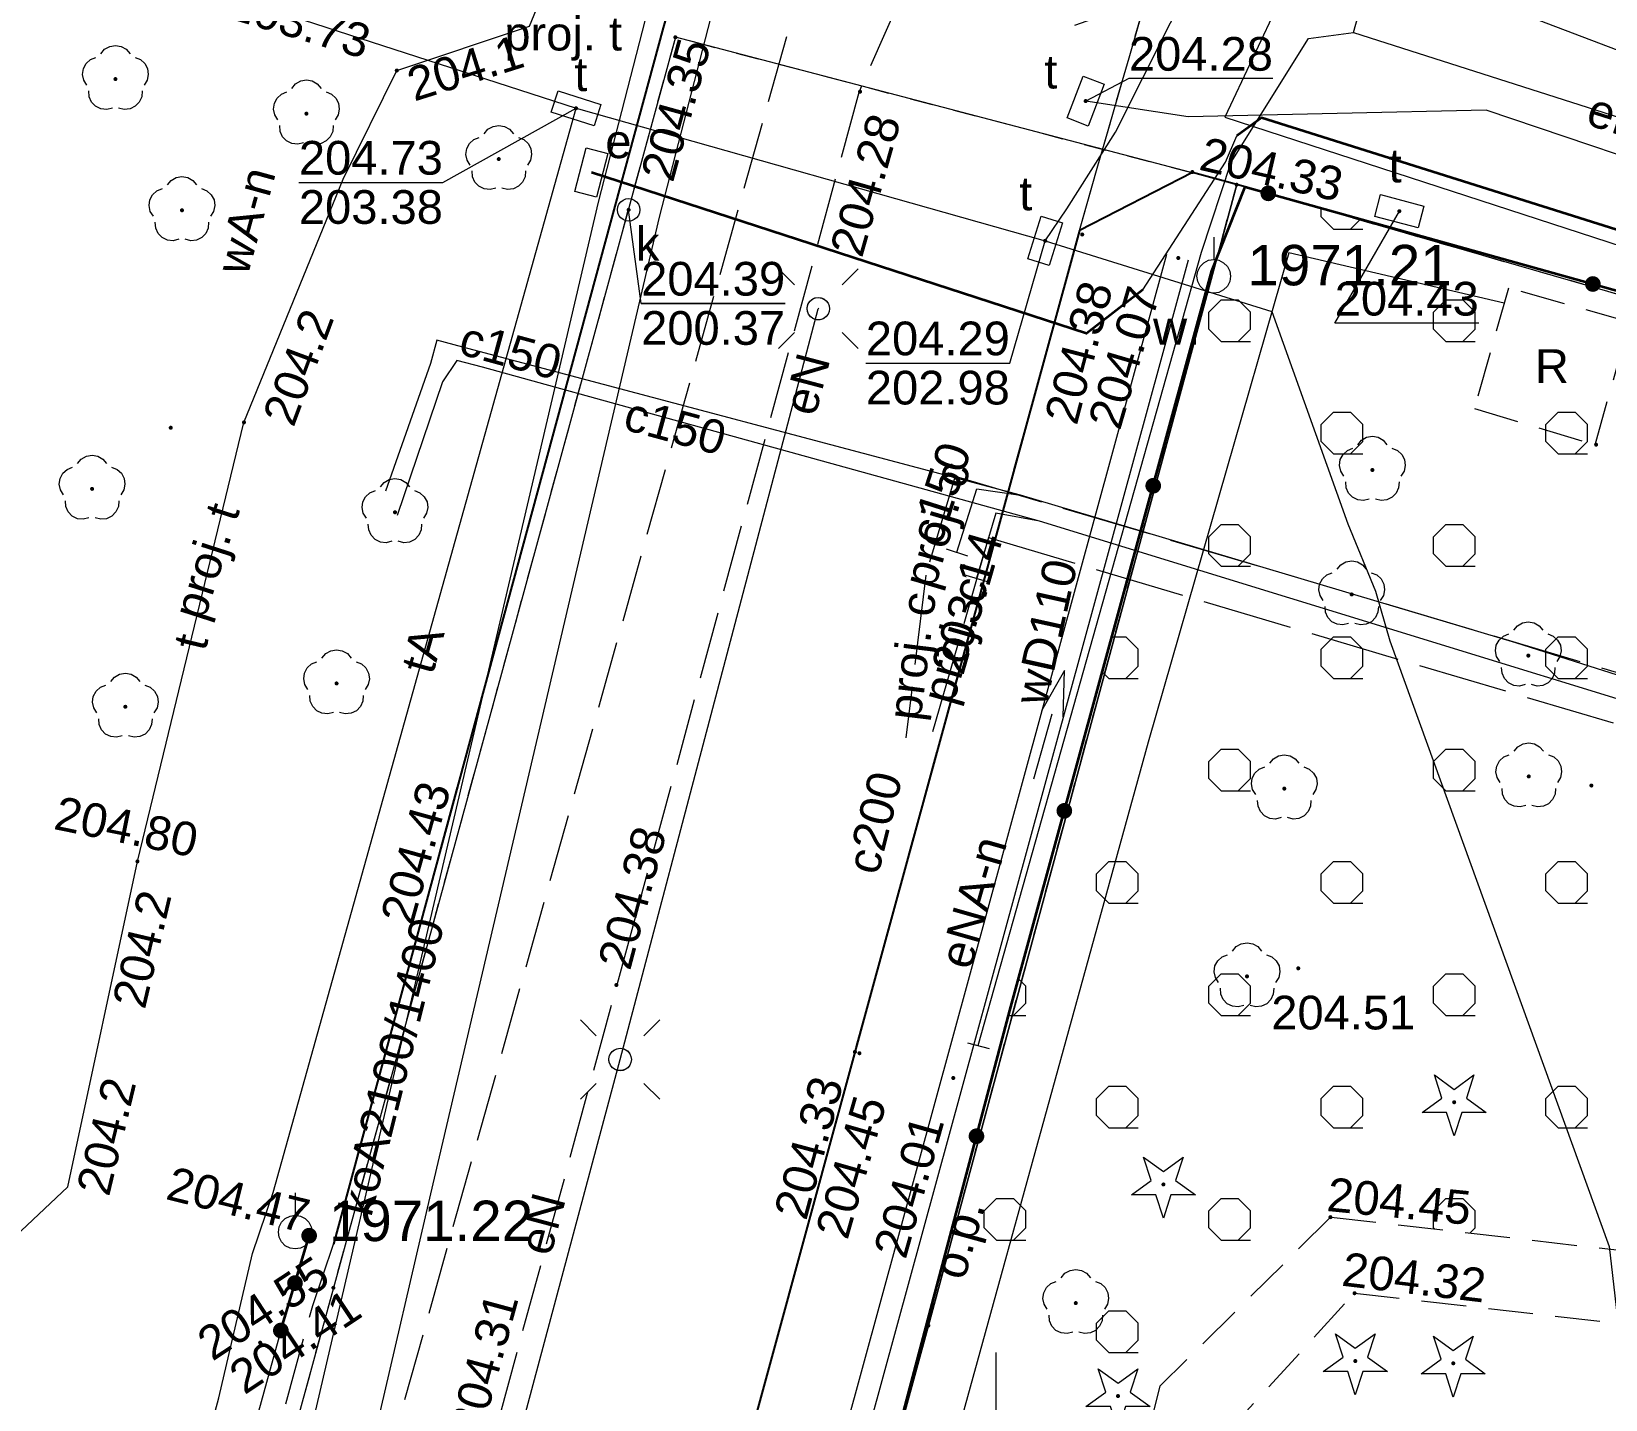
# Model space of a CAD drawing. Extents: x 0 to 7423283, y 0 to 5548300.
# Drawn here: x 7422228.53 to 7422263.56, y 5548251.45 to 5548281.9 of the extents above; entities that cross this region are included whole.
import ezdxf
from ezdxf.enums import TextEntityAlignment as Align

# ---------------------------------------------------------------- set-up
doc = ezdxf.new("R2010")
doc.units = 0
for name, pattern in [('PRZER0_8-0_8', [1.6, 0.8, -0.8]), ('PRZER1-1', [2, 1, -1]), ('PRZER2-1', [3, 2, -1]), ('PRZER3-1', [4, 3, -1]), ('PRZER4-1', [5, 4, -1])]:
    doc.linetypes.add(name, pattern=pattern)
doc.layers.get('0').update_dxf_attribs({"linetype": 'CONTINUOUS', "lineweight": 13})
for name, color, linetype, lineweight in [('BUIB07_03', 7, 'PRZER2-1', 18), ('BUIB07_03_O', 7, 'PRZER2-1', 18), ('GELULI', 7, 'PRZER3-1', 18), ('KTCR02', 7, 'PRZER2-1', 18), ('KTJZ01', 7, 'PRZER3-1', 18), ('KTKR01', 7, 'CONTINUOUS', 25), ('KTOK02', 7, 'CONTINUOUS', 18), ('KTOK05_01', 7, 'CONTINUOUS', 35), ('KTPL01', 7, 'PRZER3-1', 18), ('RTPW02', 7, 'CONTINUOUS', 13), ('RTPW02_O', 7, 'CONTINUOUS', 13), ('SUSM', 7, 'CONTINUOUS', 18)]:
    doc.layers.add(name, color=color, linetype=linetype, lineweight=lineweight)
for name, color, linetype, lineweight, true_color in [('EGBD03', 7, 'CONTINUOUS', 18, 0x008000), ('EGBP04', 7, 'CONTINUOUS', 18, 0x008000), ('EGBU01', 7, 'PRZER1-1', 18, 0x008000), ('GSPIST', 7, 'CONTINUOUS', 18, 0x0a0909), ('GSPPPK', 7, 'CONTINUOUS', 18, 0x0a0909), ('GSPPPK_O', 7, 'CONTINUOUS', 18, 0x0a0909), ('OBOP01', 7, 'CONTINUOUS', 18, 0x008000), ('OBOP02', 7, 'CONTINUOUS', 18, 0x008000), ('OBOP05_02', 7, 'CONTINUOUS', 18, 0x0a0909), ('OBOP05_02_O', 7, 'CONTINUOUS', 18, 0x0a0909), ('PTRW02_01', 7, 'CONTINUOUS', 18, 0x0a0909), ('PTRW02_01_O', 7, 'CONTINUOUS', 18, 0x0a0909), ('PTTL05', 7, 'CONTINUOUS', 18, 0x0a0909), ('SUOP03', 1, 'CONTINUOUS', 35, 0xff0000), ('SUPC01', 7, 'CONTINUOUS', 18, 0xd200d2), ('SUPC01_O', 7, 'CONTINUOUS', 18, 0xd200d2), ('SUPC05', 7, 'CONTINUOUS', 18, 0xd200d2), ('SUPC05_O', 7, 'CONTINUOUS', 18, 0xd200d2), ('SUPE03', 1, 'CONTINUOUS', 18, 0xff0000), ('SUPE04', 1, 'CONTINUOUS', 18, 0xff0000), ('SUPE04_O', 1, 'CONTINUOUS', 18, 0xff0000), ('SUPK03', 7, 'CONTINUOUS', 18, 0x803300), ('SUPK03_O', 7, 'CONTINUOUS', 18, 0x803300), ('SUPT01', 7, 'CONTINUOUS', 18, 0xff9100), ('SUPT01_O', 7, 'CONTINUOUS', 18, 0xff9100), ('SUPW03_O', 5, 'CONTINUOUS', 18, 0x0000ff), ('SUUS15', 7, 'CONTINUOUS', 18, 0xff9100), ('SUUS15_17_O', 7, 'PRZER0_8-0_8', 18, 0xff9100), ('SUUS15_O', 7, 'CONTINUOUS', 18, 0xff9100), ('SUUS18_01', 7, 'CONTINUOUS', 18, 0x0a0909), ('SUUS18_01_O', 7, 'CONTINUOUS', 18, 0x0a0909), ('SUXX_01', 7, 'CONTINUOUS', 18, 0x0a0909)]:
    doc.layers.add(name, color=color, linetype=linetype, lineweight=lineweight, true_color=true_color)
for name, color, linetype, true_color in [('SUPS01_02', 7, 'CONTINUOUS', 0xd200d2), ('SUPS01_02_O', 7, 'CONTINUOUS', 0xd200d2), ('SUPS01_05', 7, 'CONTINUOUS', 0x803300), ('SUPS01_05_O', 7, 'CONTINUOUS', 0x803300), ('SUPS01_07', 7, 'CONTINUOUS', 0xff9100), ('SUPS01_07_O', 7, 'CONTINUOUS', 0xff9100), ('SUPS01_08', 5, 'CONTINUOUS', 0x0000ff)]:
    doc.layers.add(name, color=color, linetype=linetype, true_color=true_color)
doc.styles.add('GEO-INFO', font='Arial')

# ---------------------------------------------------------------- blocks, each defined once
blk = doc.blocks.new('EPPGN')
blk.add_hatch(color=0).paths.add_polyline_path([(-0.09, 0), (-0.085595, -0.027812), (-0.072812, -0.052901), (-0.052901, -0.072812), (-0.027812, -0.085595), (0, -0.09), (0.027812, -0.085595), (0.052901, -0.072812), (0.072812, -0.052901), (0.085595, -0.027812), (0.09, 0), (0.085595, 0.027812), (0.072812, 0.052901), (0.052901, 0.072812), (0.027812, 0.085595), (0, 0.09), (-0.027812, 0.085595), (-0.052901, 0.072812), (-0.072812, 0.052901), (-0.085595, 0.027812)])
blk = doc.blocks.new('KOLO')
blk.add_hatch(color=0).paths.add_polyline_path([(0, 0.5), (-0.12941, 0.482963), (-0.25, 0.433013), (-0.353553, 0.353553), (-0.433013, 0.25), (-0.482963, 0.12941), (-0.5, 0), (-0.482963, -0.12941), (-0.433013, -0.25), (-0.353553, -0.353553), (-0.25, -0.433013), (-0.12941, -0.482963), (0, -0.5), (0.12941, -0.482963), (0.25, -0.433013), (0.353553, -0.353553), (0.433013, -0.25), (0.482963, -0.12941), (0.5, 0), (0.482963, 0.12941), (0.433013, 0.25), (0.353553, 0.353553), (0.25, 0.433013), (0.12941, 0.482963)])
blk = doc.blocks.new('SPDLP')
blk.add_hatch(color=0).paths.add_polyline_path([(-0.09, 0), (-0.085595, -0.027812), (-0.072812, -0.052901), (-0.052901, -0.072812), (-0.027812, -0.085595), (0, -0.09), (0.027812, -0.085595), (0.052901, -0.072812), (0.072812, -0.052901), (0.085595, -0.027812), (0.09, 0), (0.085595, 0.027812), (0.072812, 0.052901), (0.052901, 0.072812), (0.027812, 0.085595), (0, 0.09), (-0.027812, 0.085595), (-0.052901, 0.072812), (-0.072812, 0.052901), (-0.085595, 0.027812)])
at = {"color": 0}
for points in [[(-0.268652, 1.271938), (-0.048001, 1.40916), (0.20623, 1.462858), (0.463525, 1.426585), (0.693003, 1.304695), (0.867117, 1.11182), (0.964971, 0.871109)], [(-1.292703, 0.137547), (-1.355024, 0.389802), (-1.327532, 0.648184), (-1.213525, 0.881678), (-1.026689, 1.062258), (-0.78945, 1.168249), (-0.530282, 1.186929)], [(1.126667, 0.648554), (1.325358, 0.481106), (1.454989, 0.255912), (1.5, 0), (1.454989, -0.255912), (1.325358, -0.481106), (1.126667, -0.648554)], [(-0.530282, -1.186929), (-0.78945, -1.168249), (-1.026689, -1.062258), (-1.213525, -0.881678), (-1.327532, -0.648184), (-1.355024, -0.389802), (-1.292703, -0.137547)], [(0.964971, -0.871109), (0.867117, -1.11182), (0.693003, -1.304695), (0.463525, -1.426585), (0.20623, -1.462858), (-0.048001, -1.40916), (-0.268652, -1.271938)]]:
    blk.add_lwpolyline(points, dxfattribs=at)
blk = doc.blocks.new('SPDIP')
blk.add_hatch(color=0).paths.add_polyline_path([(-0.09, 0), (-0.085595, -0.027812), (-0.072812, -0.052901), (-0.052901, -0.072812), (-0.027812, -0.085595), (0, -0.09), (0.027812, -0.085595), (0.052901, -0.072812), (0.072812, -0.052901), (0.085595, -0.027812), (0.09, 0), (0.085595, 0.027812), (0.072812, 0.052901), (0.052901, 0.072812), (0.027812, 0.085595), (0, 0.09), (-0.027812, 0.085595), (-0.052901, 0.072812), (-0.072812, 0.052901), (-0.085595, 0.027812)])
at = {"color": 0}
blk.add_lwpolyline([(0.177062, -0.544942), (-0.463555, -1.426676), (-0.463555, -0.336792), (-1.500096, 0), (-0.463555, 0.336792), (-0.463555, 1.426676), (0.177062, 0.544942), (1.213603, 0.881734), (0.572986, 0), (1.213603, -0.881734)], close=True, dxfattribs=at)
blk = doc.blocks.new('SOPGM')
at = {"color": 0}
blk.add_lwpolyline([(0.75, 0), (0.713292, -0.231763), (0.606763, -0.440839), (0.440839, -0.606763), (0.231763, -0.713292), (0, -0.75), (-0.231763, -0.713292), (-0.440839, -0.606763), (-0.606763, -0.440839), (-0.713292, -0.231763), (-0.75, 0), (-0.713292, 0.231763), (-0.606763, 0.440839), (-0.440839, 0.606763), (-0.231763, 0.713292), (0, 0.75), (0.231763, 0.713292), (0.440839, 0.606763), (0.606763, 0.440839), (0.713292, 0.231763)], close=True, dxfattribs=at)
blk.add_lwpolyline([(1.75, 0), (0.75, 0)], dxfattribs=at)
blk = doc.blocks.new('SPSWJ')
at = {"color": 0}
for points in [[(0, 0), (3, 0)], [(3, -0.5), (5, 0), (3, 0.5)]]:
    blk.add_lwpolyline(points, dxfattribs=at)
blk = doc.blocks.new('OKRAG_PELNY')
at = {"color": 0}
blk.add_lwpolyline([(0.5, 0), (0.482963, -0.12941), (0.433013, -0.25), (0.353553, -0.353553), (0.25, -0.433013), (0.12941, -0.482963), (0, -0.5), (-0.12941, -0.482963), (-0.25, -0.433013), (-0.353553, -0.353553), (-0.433013, -0.25), (-0.482963, -0.12941), (-0.5, 0), (-0.482963, 0.12941), (-0.433013, 0.25), (-0.353553, 0.353553), (-0.25, 0.433013), (-0.12941, 0.482963), (0, 0.5), (0.12941, 0.482963), (0.25, 0.433013), (0.353553, 0.353553), (0.433013, 0.25), (0.482963, 0.12941)], close=True, dxfattribs=at)
blk = doc.blocks.new('PROSTOKAT2-1_PELNY')
at = {"color": 0}
blk.add_lwpolyline([(1, 0.5), (1, -0.5), (-1, -0.5), (-1, 0.5)], close=True, dxfattribs=at)
blk = doc.blocks.new('SZAFA1')
at = {"color": 0}
blk.add_lwpolyline([(-1, -0.5), (-1, 0.5), (1, 0.5), (1, -0.5)], close=True, dxfattribs=at)
blk = doc.blocks.new('SUSM01_01')
at = {"color": 0}
for points in [[(-0.353553, 0.353553), (-0.212132, 0.212132)], [(0.353553, 0.353553), (0.212132, 0.212132)], [(-0.353553, -0.353553), (-0.212132, -0.212132)], [(0.353553, -0.353553), (0.212132, -0.212132)]]:
    blk.add_lwpolyline(points, dxfattribs=at)
blk.add_lwpolyline([(0.1, 0), (0.093969, -0.034202), (0.076604, -0.064279), (0.05, -0.086603), (0.025882, -0.096593), (0, -0.1), (-0.025882, -0.096593), (-0.05, -0.086603), (-0.073305, -0.068017), (-0.090097, -0.043388), (-0.098883, -0.014904), (-0.098883, 0.014904), (-0.090097, 0.043388), (-0.073305, 0.068017), (-0.05, 0.086603), (-0.022252, 0.097493), (0.007473, 0.09972), (0.036534, 0.093087), (0.062349, 0.078183), (0.082624, 0.056332), (0.095557, 0.029476)], close=True, dxfattribs=at)
blk = doc.blocks.new('PION_C')
at = {"color": 0}
blk.add_lwpolyline([(0, 0.5), (0, -0.5)], dxfattribs=at)

msp = doc.modelspace()

# ---------------------------------------------------------------- hatches: boundary and pattern name
at = {"layer": 'PTTL05', "linetype": 'Continuous', "lineweight": 18, "true_color": 0x0a0909}
h = msp.add_hatch(dxfattribs=at)
h.set_pattern_fill('PTTL05', color=18, scale=0.5, style=0)
h.set_pattern_definition([(0, (7420000, 5550000), (2.5, 2.5), [0.6531, -4.3469]), (0, (7420000, 5550000.9237), (2.5, 2.5), [0.3827, -4.6173]), (90, (7419999.7294, 5550000.2706), (-2.5, 2.5), [0.3827, -4.6173]), (90, (7420000.653, 5550000.2706), (-2.5, 2.5), [0.3827, -4.6173]), (45, (7419999.7294, 5550000.653), (-2.5, 2.5), [0.3827, -3.152834]), (45, (7420000.3827, 5550000), (-2.5, 2.5), [0.3827, -3.152834]), (135, (7420000, 5550000), (-2.5, -2.5), [0.3827, -3.152834]), (135, (7420000.653, 5550000.653), (-2.5, -2.5), [0.3827, -3.152834])])
h.paths.add_polyline_path([(7422290.06, 5548268.99), (7422289.99, 5548268.81), (7422269.75, 5548274.47), (7422255.54, 5548278.44), (7422254.8, 5548276.57), (7422250.3, 5548260.11), (7422242.46, 5548230.5), (7422244.87, 5548230), (7422246.15, 5548229.85), (7422247.71, 5548230.49), (7422248.71, 5548232.04), (7422253.37, 5548250.67), (7422253.64, 5548251.75), (7422257.44, 5548255.51), (7422268.88, 5548254.19), (7422269.26, 5548255.54), (7422273.13, 5548254.472), (7422285.78, 5548259.46), (7422287.59, 5548260.72), (7422288.32, 5548262.01), (7422290.41, 5548267.58), (7422290.59, 5548268.45), (7422290.64, 5548268.77)], flags=0)

# ---------------------------------------------------------------- linework, layer by layer
at = {"color": 7, "linetype": 'Continuous', "lineweight": 13, "elevation": 100, "flags": 128}
msp.add_lwpolyline([(7422250, 5548247.5), (7422250, 5548252.5)], dxfattribs=at)
at = {"layer": 'BUIB07_03', "color": 7, "linetype": 'PRZER2-1', "lineweight": 18, "ltscale": 0.5, "elevation": 10.18}
msp.add_lwpolyline([(7422261.4, 5548276.19), (7422260.64, 5548273.51), (7422263.33, 5548272.7), (7422264.09, 5548275.43)], close=True, dxfattribs=at)
at = {"layer": 'EGBD03', "color": 96, "linetype": 'Continuous', "lineweight": 18, "true_color": 0x008000, "elevation": 10.3}
for points in [[(7422242.86, 5548281.77), (7422235.25, 5548253.94), (7422118.87, 5547827.8), (7422117.91, 5547824.68), (7422111.51, 5547801.23), (7422124.29, 5547798.44), (7422126.26, 5547805.84), (7422129.27, 5547817.04), (7422133, 5547830.19), (7422141.62, 5547861.86), (7422158.84, 5547924.97), (7422167.47, 5547956.53), (7422176.11, 5547988.16), (7422184.85, 5548019.75), (7422194.39, 5548053.5), (7422202.12, 5548083.12), (7422210.82, 5548114.83), (7422219.37, 5548146.4), (7422228, 5548178.12), (7422232.19, 5548193.55), (7422240.39, 5548223.47), (7422248.49, 5548253.1), (7422255.35, 5548278.49)], [(7422255.35, 5548278.49), (7422248.49, 5548253.1), (7422240.39, 5548223.47), (7422232.19, 5548193.55), (7422247.5, 5548189.15), (7422282.6, 5548180.41), (7422301.87, 5548175.57), (7422312.62, 5548173.61), (7422317.43, 5548172.74), (7422345.7, 5548248.35), (7422295.99, 5548267.06), (7422289.86, 5548268.36), (7422265.15, 5548275.67)]]:
    msp.add_lwpolyline(points, close=True, dxfattribs=at)
at = {"layer": 'EGBU01', "color": 7, "linetype": 'Continuous', "lineweight": 18, "elevation": 10.17}
for points in [[(7422124.29, 5547798.44), (7422126.26, 5547805.84), (7422129.27, 5547817.04), (7422133, 5547830.19), (7422141.62, 5547861.86), (7422158.84, 5547924.97), (7422167.47, 5547956.53), (7422176.11, 5547988.16), (7422184.85, 5548019.75), (7422194.39, 5548053.5), (7422202.12, 5548083.12), (7422210.82, 5548114.83), (7422219.37, 5548146.4), (7422228, 5548178.12), (7422232.19, 5548193.55), (7422240.39, 5548223.47), (7422248.49, 5548253.1), (7422255.35, 5548278.49), (7422242.86, 5548281.77), (7422235.25, 5548253.94), (7422118.87, 5547827.8), (7422117.91, 5547824.68), (7422111.51, 5547801.23)], [(7422337.27, 5548225.81), (7422345.7, 5548248.35), (7422295.99, 5548267.06), (7422289.86, 5548268.36), (7422265.15, 5548275.67), (7422255.35, 5548278.49), (7422248.49, 5548253.1), (7422240.39, 5548223.47), (7422232.19, 5548193.55), (7422247.5, 5548189.15), (7422282.6, 5548180.41), (7422301.87, 5548175.57), (7422312.62, 5548173.61), (7422317.43, 5548172.74)]]:
    msp.add_lwpolyline(points, close=True, dxfattribs=at)
at = {"layer": 'EGBU01', "color": 96, "linetype": 'PRZER1-1', "lineweight": 18, "ltscale": 0.5, "true_color": 0x008000, "elevation": 10.18}
for points in [[(7422124.29, 5547798.44), (7422126.26, 5547805.84), (7422129.27, 5547817.04), (7422133, 5547830.19), (7422141.62, 5547861.86), (7422158.84, 5547924.97), (7422167.47, 5547956.53), (7422176.11, 5547988.16), (7422184.85, 5548019.75), (7422194.39, 5548053.5), (7422202.12, 5548083.12), (7422210.82, 5548114.83), (7422219.37, 5548146.4), (7422228, 5548178.12), (7422232.19, 5548193.55), (7422240.39, 5548223.47), (7422248.49, 5548253.1), (7422255.35, 5548278.49), (7422242.86, 5548281.77), (7422235.25, 5548253.94), (7422118.87, 5547827.8), (7422117.91, 5547824.68), (7422111.51, 5547801.23)], [(7422337.27, 5548225.81), (7422345.7, 5548248.35), (7422295.99, 5548267.06), (7422289.86, 5548268.36), (7422265.15, 5548275.67), (7422255.35, 5548278.49), (7422248.49, 5548253.1), (7422240.39, 5548223.47), (7422232.19, 5548193.55), (7422247.5, 5548189.15), (7422282.6, 5548180.41), (7422301.87, 5548175.57), (7422312.62, 5548173.61), (7422317.43, 5548172.74)]]:
    msp.add_lwpolyline(points, close=True, dxfattribs=at)
at = {"layer": 'GELULI', "color": 7, "linetype": 'PRZER3-1', "lineweight": 18, "ltscale": 0.5, "elevation": 9.98}
msp.add_lwpolyline([(7422110.71, 5547781.9), (7422183.49, 5548046.2), (7422229.51, 5548219.72), (7422235.76, 5548247.6), (7422245.89, 5548283.76), (7422250.3, 5548295.64)], dxfattribs=at)
at = {"layer": 'KTCR02', "color": 7, "linetype": 'PRZER2-1', "lineweight": 18, "ltscale": 0.5, "elevation": 10.18}
msp.add_lwpolyline([(7422251.85, 5548277.47), (7422254.26, 5548285.86), (7422254.7, 5548285.88), (7422258.43, 5548284.45), (7422259.85, 5548283.95), (7422290.47, 5548272.35), (7422290.4, 5548272.16), (7422290.64, 5548268.77), (7422290.06, 5548268.99), (7422289.99, 5548268.81), (7422269.75, 5548274.47), (7422255.54, 5548278.44), (7422254.37, 5548278.76)], close=True, dxfattribs=at)
for points in [[(7422268.88, 5548254.19), (7422257.44, 5548255.51), (7422253.64, 5548251.75), (7422253.37, 5548250.67)], [(7422255.05, 5548250.63), (7422257.97, 5548253.82), (7422268.45, 5548252.62)]]:
    msp.add_lwpolyline(points, dxfattribs=at)
at = {"layer": 'KTJZ01', "color": 7, "linetype": 'PRZER3-1', "lineweight": 18, "ltscale": 0.5, "elevation": 10.18}
msp.add_lwpolyline([(7422232.08, 5548243.64), (7422234.79, 5548253.55), (7422235.25, 5548254.91), (7422237.09, 5548261.7), (7422242.59, 5548281.98), (7422243.04, 5548283.59), (7422243.24, 5548284.4), (7422243.29, 5548285.5), (7422243.2, 5548286.61), (7422242.83, 5548287.89), (7422242.17, 5548289.15), (7422241.48, 5548290.12), (7422240.45, 5548291.15), (7422240.02, 5548291.48), (7422254.7, 5548285.88), (7422254.26, 5548285.86), (7422252.92, 5548285.78), (7422251.56, 5548285.43), (7422250.19, 5548284.85), (7422248.88, 5548283.86), (7422247.81, 5548282.51), (7422246.94, 5548280.54), (7422241.96, 5548262.15), (7422238.8, 5548250.56)], dxfattribs=at)
at = {"layer": 'KTKR01', "color": 7, "linetype": 'Continuous', "lineweight": 25, "elevation": 10.18}
for points in [[(7422240.45, 5548291.15), (7422241.48, 5548290.12), (7422242.17, 5548289.15), (7422242.83, 5548287.89), (7422243.2, 5548286.61), (7422243.29, 5548285.5), (7422243.24, 5548284.4), (7422243.04, 5548283.59), (7422242.59, 5548281.98), (7422237.09, 5548261.7), (7422235.25, 5548254.91)], [(7422255.54, 5548278.44), (7422254.37, 5548278.76), (7422251.85, 5548277.47), (7422247.23, 5548260.57), (7422240.58, 5548236.15), (7422239.264, 5548231.269), (7422238.253, 5548227.519), (7422233.78, 5548211.2), (7422234.17, 5548211.06), (7422233.98, 5548210.49), (7422233.58, 5548210.6), (7422233.313, 5548209.432), (7422230.39, 5548198.66), (7422229.25, 5548194.43), (7422228.13, 5548190.05), (7422227.03, 5548186.04), (7422224.7, 5548177.47), (7422220.71, 5548163.09), (7422214.57, 5548140.54), (7422212.77, 5548133.9), (7422209.5, 5548121.89)]]:
    msp.add_lwpolyline(points, dxfattribs=at)
at = {"layer": 'KTOK02', "color": 7, "linetype": 'Continuous', "lineweight": 18, "elevation": 10.18}
msp.add_lwpolyline([(7422234.08, 5548252.99), (7422230.92, 5548241.53)], dxfattribs=at)
at = {"layer": 'KTOK05_01', "color": 7, "linetype": 'Continuous', "lineweight": 35, "elevation": 10.18}
for points in [[(7422242.46, 5548230.5), (7422250.3, 5548260.11), (7422254.8, 5548276.57), (7422255.54, 5548278.44), (7422269.75, 5548274.47), (7422289.99, 5548268.81)], [(7422234.08, 5548252.99), (7422234.71, 5548255.1)]]:
    msp.add_lwpolyline(points, dxfattribs=at)
at = {"layer": 'KTPL01', "color": 7, "linetype": 'PRZER3-1', "lineweight": 18, "ltscale": 0.5, "elevation": 10.18}
msp.add_lwpolyline([(7422238.8, 5548250.52), (7422238.74, 5548249.33), (7422238.77, 5548248.07), (7422239.1, 5548246.1), (7422239.91, 5548243.21), (7422240.14, 5548242.22), (7422240.42, 5548240.24), (7422240.5, 5548238.25), (7422240.34, 5548236.05), (7422240.402, 5548235.491), (7422240.58, 5548236.15), (7422247.23, 5548260.57), (7422251.85, 5548277.47), (7422254.26, 5548285.86), (7422252.92, 5548285.78), (7422251.56, 5548285.43), (7422250.19, 5548284.85), (7422248.88, 5548283.86), (7422247.81, 5548282.51), (7422246.94, 5548280.54), (7422241.96, 5548262.15), (7422238.8, 5548250.56)], close=True, dxfattribs=at)
at = {"layer": 'OBOP05_02', "color": 18, "linetype": 'Continuous', "lineweight": 18, "true_color": 0x0a0909, "elevation": 10.1}
msp.add_lwpolyline([(7422261.3, 5548275.85), (7422256.51, 5548276.97), (7422253.38, 5548266.08), (7422247.11, 5548243.37), (7422243.66, 5548230.639)], dxfattribs=at)
at = {"layer": 'PTRW02_01', "color": 18, "linetype": 'Continuous', "lineweight": 18, "true_color": 0x0a0909, "elevation": 10.06}
for points in [[(7422230.998, 5548193.204), (7422233.639, 5548203.095), (7422237.379, 5548216.736), (7422239.999, 5548226.346), (7422241.939, 5548233.486), (7422244.639, 5548243.436), (7422253.799, 5548276.946)], [(7422231.482, 5548193.076), (7422234.121, 5548202.965), (7422237.861, 5548216.604), (7422240.481, 5548226.214), (7422242.421, 5548233.354), (7422245.121, 5548243.304), (7422254.281, 5548276.814)]]:
    msp.add_lwpolyline(points, dxfattribs=at)
at = {"layer": 'PTTL05', "color": 18, "linetype": 'PRZER2-1', "lineweight": 18, "ltscale": 0.5, "true_color": 0x0a0909, "elevation": 10.06}
msp.add_lwpolyline([(7422255.54, 5548278.44), (7422269.75, 5548274.47), (7422289.99, 5548268.81), (7422290.06, 5548268.99), (7422290.64, 5548268.77), (7422290.59, 5548268.45), (7422290.41, 5548267.58), (7422288.32, 5548262.01), (7422287.59, 5548260.72), (7422285.78, 5548259.46), (7422273.13, 5548254.472), (7422269.26, 5548255.54), (7422268.88, 5548254.19), (7422257.44, 5548255.51), (7422253.64, 5548251.75), (7422253.37, 5548250.67), (7422248.71, 5548232.04), (7422247.71, 5548230.49), (7422246.15, 5548229.85), (7422244.87, 5548230), (7422242.46, 5548230.5), (7422250.3, 5548260.11), (7422254.8, 5548276.57)], close=True, dxfattribs=at)
at = {"layer": 'SUOP03', "color": 1, "linetype": 'Continuous', "lineweight": 35, "true_color": 0xff0000, "elevation": 10.18}
for points in [[(7422297.48, 5548267.15), (7422296.1, 5548267.6), (7422287.53, 5548270.06), (7422267.06, 5548276.46), (7422255.9, 5548279.98), (7422255.35, 5548279.58)], [(7422253.26, 5548276.15), (7422252.01, 5548275.18), (7422240.99, 5548278.76)]]:
    msp.add_lwpolyline(points, dxfattribs=at)
at = {"layer": 'SUPC01', "color": 212, "linetype": 'PRZER4-1', "lineweight": 18, "ltscale": 0.5, "true_color": 0xd200d2, "elevation": 10.18}
for points in [[(7422249.829, 5548270.636), (7422290.487, 5548258.572), (7422295.994, 5548273.03)], [(7422249.087, 5548272.004), (7422248.433, 5548269.799)], [(7422249.087, 5548272.004), (7422289.822, 5548259.917)], [(7422249.829, 5548270.636), (7422248.5, 5548266.026)], [(7422248.433, 5548269.799), (7422247.985, 5548266.176)]]:
    msp.add_lwpolyline(points, dxfattribs=at)
at = {"layer": 'SUPC05', "color": 212, "linetype": 'Continuous', "lineweight": 18, "true_color": 0xd200d2, "elevation": 10.18}
for points in [[(7422310.63, 5548266.18), (7422310.35, 5548265.63), (7422308.76, 5548260.97), (7422308.08, 5548258.93), (7422306.89, 5548255.67), (7422306.56, 5548254.95), (7422305.69, 5548255.16), (7422294.11, 5548258.32), (7422284.57, 5548260.96), (7422273.08, 5548264.63), (7422261.56, 5548268.29), (7422250.54, 5548271.58), (7422238.13, 5548274.87), (7422237.55, 5548275.03), (7422237.41, 5548274.51), (7422236.41, 5548271.67)], [(7422311.37, 5548267.18), (7422311.24, 5548266.53), (7422309.15, 5548260.84), (7422308.76, 5548259.93), (7422308.42, 5548258.79), (7422307.01, 5548255.1), (7422306.76, 5548254.17), (7422305.85, 5548254.35), (7422294.33, 5548257.69), (7422284.85, 5548260.41), (7422273.34, 5548264.12), (7422250.96, 5548271), (7422238.57, 5548274.43), (7422238, 5548274.58), (7422237.68, 5548274.1), (7422236.67, 5548271.13)], [(7422249.12, 5548270.31), (7422249.57, 5548271.72), (7422250.54, 5548271.58)], [(7422250.96, 5548271), (7422249.99, 5548271.18), (7422249.56, 5548269.73)]]:
    msp.add_lwpolyline(points, dxfattribs=at)
at = {"layer": 'SUPE03', "color": 1, "linetype": 'Continuous', "lineweight": 18, "true_color": 0xff0000, "elevation": 10.18}
msp.add_lwpolyline([(7422261.97, 5548296.87), (7422256.93, 5548283.92), (7422255.09, 5548279.99), (7422272.79, 5548274.23), (7422287.7, 5548269.5), (7422288.62, 5548269.29), (7422294.05, 5548267.5), (7422296.18, 5548267.2), (7422297.25, 5548266.85)], dxfattribs=at)
at = {"layer": 'SUPE04', "color": 1, "linetype": 'Continuous', "lineweight": 18, "true_color": 0xff0000, "elevation": 10.18}
for points in [[(7422257.95, 5548281.88), (7422258.4, 5548283.5), (7422263.52, 5548297.78)], [(7422251.75, 5548282.04), (7422256.02, 5548283.55), (7422258.32, 5548283.61), (7422259.3, 5548283.21), (7422275.24, 5548277.15), (7422281.72, 5548274.9), (7422306.24, 5548265.58), (7422306.45, 5548265.62), (7422306.61, 5548265.46), (7422308.21, 5548264.8), (7422322.37, 5548259.68), (7422324.97, 5548258.81), (7422334.17, 5548255.3), (7422334.31, 5548255.04), (7422334.53, 5548255.2), (7422362.89, 5548244.27), (7422363.98, 5548243.74), (7422371.44, 5548241.16), (7422384.67, 5548236.21), (7422394.94, 5548232.24), (7422413.77, 5548224.77), (7422417.46, 5548223.38), (7422420.71, 5548222.05), (7422424.52, 5548220.64)], [(7422256.95, 5548281.74), (7422257.95, 5548281.88)], [(7422257.95, 5548281.88), (7422278.42, 5548275.33), (7422294.97, 5548269.41), (7422305.58, 5548265.8), (7422322.27, 5548259.72), (7422324.74, 5548258.9), (7422331.06, 5548256.55), (7422334.17, 5548255.3), (7422334.53, 5548255.2), (7422359.07, 5548245.76), (7422373.76, 5548239.91), (7422385.51, 5548235.48), (7422386.37, 5548235.03), (7422394.44, 5548231.87), (7422395.38, 5548231.34), (7422415.05, 5548223.97), (7422423.26, 5548220.97), (7422424.48, 5548220.46), (7422424.52, 5548220.64)], [(7422255.23, 5548278.99), (7422256.95, 5548281.74)], [(7422240.99, 5548278.76), (7422252.01, 5548275.18), (7422253.26, 5548276.15), (7422255.1, 5548278.99), (7422255.35, 5548279.58), (7422255.9, 5548279.98), (7422267.06, 5548276.46), (7422287.53, 5548270.06), (7422296.1, 5548267.6), (7422297.48, 5548267.15), (7422297.19, 5548265.34), (7422296.97, 5548264.47), (7422298.08, 5548262.9), (7422297.75, 5548261.84), (7422294.69, 5548252.18)], [(7422249.6, 5548259.33), (7422254.57, 5548276.99), (7422255.23, 5548278.99)], [(7422241.63, 5548259.02), (7422246.04, 5548275.73), (7422246.05, 5548275.74)], [(7422235.54, 5548236.27), (7422241.63, 5548259.02)]]:
    msp.add_lwpolyline(points, dxfattribs=at)
at = {"layer": 'SUPK03', "color": 36, "linetype": 'Continuous', "lineweight": 18, "true_color": 0x803300, "elevation": 10.18}
for points in [[(7422246.292, 5548298.065), (7422241.14, 5548278.097), (7422236.048, 5548256.349), (7422234.751, 5548250.772), (7422230.734, 5548236.152), (7422224.263, 5548211.548), (7422216.283, 5548181.297), (7422207.711, 5548148.32), (7422205.731, 5548140.139), (7422203.209, 5548130.212), (7422202.408, 5548126.579), (7422201.733, 5548123.827), (7422198.604, 5548112.511), (7422191.462, 5548085.004), (7422178.862, 5548035.476), (7422171.244, 5548006.723), (7422168.863, 5547998.11), (7422166.213, 5547987.726), (7422160.363, 5547965.678), (7422152.372, 5547934.864), (7422141.211, 5547890.999), (7422127.621, 5547835.38), (7422121.72, 5547812.367), (7422117.668, 5547795.07)], [(7422247.648, 5548297.715), (7422242.5, 5548277.763), (7422237.412, 5548256.031), (7422236.109, 5548250.428), (7422232.086, 5548235.788), (7422225.617, 5548211.192), (7422217.637, 5548180.943), (7422209.069, 5548147.98), (7422207.089, 5548139.801), (7422204.571, 5548129.888), (7422203.772, 5548126.261), (7422203.087, 5548123.473), (7422199.956, 5548112.149), (7422192.818, 5548084.656), (7422180.218, 5548035.124), (7422172.596, 5548006.357), (7422170.217, 5547997.75), (7422167.567, 5547987.374), (7422161.717, 5547965.322), (7422153.728, 5547934.516), (7422142.569, 5547890.661), (7422128.979, 5547835.04), (7422123.08, 5547812.033), (7422119.032, 5547794.75)]]:
    msp.add_lwpolyline(points, dxfattribs=at)
at = {"layer": 'SUPS01_05_O', "color": 36, "linetype": 'Continuous', "lineweight": 9, "true_color": 0x803300, "elevation": 10.8, "flags": 128}
for points in [[(7422245.301, 5548275.848), (7422242.098, 5548275.848), (7422241.82, 5548277.93)], [(7422242.098, 5548275.848), (7422245.301, 5548275.848)]]:
    msp.add_lwpolyline(points, dxfattribs=at)
at = {"layer": 'SUPS01_07_O', "color": 30, "linetype": 'Continuous', "lineweight": 9, "true_color": 0xff9100, "elevation": 10.8, "flags": 128}
for points in [[(7422256.156, 5548280.853), (7422252.953, 5548280.853), (7422251.99, 5548280.35)], [(7422234.482, 5548278.541), (7422237.685, 5548278.541), (7422240.65, 5548280.19)], [(7422234.482, 5548278.541), (7422237.685, 5548278.541)], [(7422260.736, 5548275.405), (7422257.533, 5548275.405), (7422258.97, 5548277.9)], [(7422247.098, 5548274.521), (7422250.301, 5548274.521), (7422251.09, 5548277.24)], [(7422247.098, 5548274.521), (7422250.301, 5548274.521)]]:
    msp.add_lwpolyline(points, dxfattribs=at)
at = {"layer": 'SUPT01', "color": 30, "linetype": 'Continuous', "lineweight": 18, "true_color": 0xff9100, "elevation": 10.18}
for points in [[(7422251.09, 5548277.24), (7422251.57, 5548277.95), (7422252.65, 5548279.66), (7422254.49, 5548283.32), (7422260.19, 5548300.24)], [(7422222.16, 5548285.98), (7422224.16, 5548285.53), (7422240.65, 5548280.19)], [(7422220.02, 5548252.69), (7422220.26, 5548254.85), (7422221.02, 5548255.72), (7422222.44, 5548256.03), (7422228.3, 5548255.21), (7422229.34, 5548256.19), (7422230.89, 5548263.43), (7422233.26, 5548273.2), (7422235.47, 5548278.61), (7422236.66, 5548281.03), (7422239.61, 5548282.02), (7422239.94, 5548282.82)], [(7422228.67, 5548235.17), (7422228.58, 5548235.99), (7422230.28, 5548242.35), (7422230.55, 5548243.03), (7422231.58, 5548247.33), (7422232.7, 5548251.49), (7422233.45, 5548254.7), (7422233.91, 5548256.06), (7422240.65, 5548280.19)], [(7422240.65, 5548280.19), (7422251.09, 5548277.24)], [(7422326.16, 5548257.13), (7422311.5, 5548262.58), (7422308.14, 5548263.79), (7422297.51, 5548267.79), (7422260.9, 5548280.15), (7422254.27, 5548280), (7422251.99, 5548280.35)], [(7422251.09, 5548277.24), (7422256.13, 5548275.67), (7422257.82, 5548270.94), (7422258.44, 5548269.44), (7422258.76, 5548268.34), (7422263.64, 5548254.86), (7422264.09, 5548250.92), (7422265.46, 5548248.21), (7422266.95, 5548247.69)]]:
    msp.add_lwpolyline(points, dxfattribs=at)

# ---------------------------------------------------------------- block references
at = {"layer": 'EGBP04', "color": 96, "lineweight": 18, "true_color": 0x008000, "xscale": 0.5, "yscale": 0.5, "rotation": 90}
for p in [(7422242.86, 5548281.77, 10.32), (7422255.35, 5548278.49, 10.32), (7422235.25, 5548253.94, 10.32), (7422248.49, 5548253.1, 10.32)]:
    msp.add_blockref('EPPGN', p, dxfattribs=at)
at = {"layer": 'GSPIST', "color": 18, "lineweight": 18, "true_color": 0x0a0909, "xscale": 0.5, "yscale": 0.5, "rotation": 74.2911523052393}
msp.add_blockref('SPSWJ', (7422250.84, 5548265.27, 10.32), dxfattribs=at)
at = {"layer": 'GSPPPK', "color": 18, "lineweight": 18, "true_color": 0x0a0909, "xscale": 0.5, "yscale": 0.5, "rotation": 90}
for p in [(7422254.84, 5548276.45, 10.36), (7422234.4, 5548255.18, 10.36)]:
    msp.add_blockref('SOPGM', p, dxfattribs=at)
at = {"layer": 'KTOK05_01', "color": 7, "lineweight": 35, "xscale": 0.35, "yscale": 0.35, "rotation": 90}
for p in [(7422256.053, 5548278.297, 10.18), (7422263.276, 5548276.279, 10.18), (7422253.493, 5548271.789, 10.18), (7422251.515, 5548264.555, 10.18), (7422249.56, 5548257.314, 10.18), (7422234.71, 5548255.1, 10.18), (7422234.71, 5548255.1, 10.18), (7422234.395, 5548254.045, 10.18), (7422234.08, 5548252.99, 10.18)]:
    msp.add_blockref('KOLO', p, dxfattribs=at)
at = {"layer": 'OBOP01', "color": 96, "lineweight": 18, "true_color": 0x008000, "xscale": 0.5, "yscale": 0.5, "rotation": 90}
for p in [(7422260.19, 5548258.07, 10.12), (7422253.72, 5548256.24, 10.12), (7422257.99, 5548252.31, 10.12), (7422260.17, 5548252.26, 10.12), (7422252.71, 5548251.53, 10.12)]:
    msp.add_blockref('SPDIP', p, dxfattribs=at)
at = {"layer": 'OBOP02', "color": 96, "lineweight": 18, "true_color": 0x008000, "xscale": 0.5, "yscale": 0.5, "rotation": 90}
for p in [(7422230.4, 5548280.84, 10.12), (7422234.65, 5548280.07, 10.12), (7422238.93, 5548279.06, 10.12), (7422231.88, 5548277.92, 10.12), (7422258.37, 5548272.14, 10.12), (7422229.88, 5548271.72, 10.12), (7422236.62, 5548271.2, 10.12), (7422257.91, 5548269.37, 10.12), (7422261.84, 5548268.01, 10.12), (7422235.32, 5548267.39, 10.12), (7422230.62, 5548266.87, 10.12), (7422261.85, 5548265.32, 10.12), (7422256.41, 5548265.05, 10.12), (7422255.58, 5548260.87, 10.12), (7422251.77, 5548253.6, 10.12)]:
    msp.add_blockref('SPDLP', p, dxfattribs=at)
at = {"layer": 'RTPW02', "color": 7, "lineweight": 13, "xscale": 0.09, "yscale": 0.09, "rotation": 90}
for p in [(7422246.97, 5548280.559, 10.2), (7422254.364, 5548278.77, 10.2), (7422251.913, 5548277.381, 10.2), (7422254.051, 5548276.858, 10.2), (7422263.349, 5548272.704, 10.2), (7422263.243, 5548265.118, 10.2), (7422237.09, 5548261.721, 10.2), (7422256.72, 5548261.05, 10.2), (7422241.548, 5548260.679, 10.2), (7422246.855, 5548259.19, 10.2), (7422246.955, 5548259.161, 10.2), (7422249.043, 5548258.609, 10.2), (7422257.436, 5548255.512, 10.2), (7422234.71, 5548255.1, 10.2), (7422257.974, 5548253.82, 10.2), (7422233.62, 5548252.72, 10.2), (7422233.63, 5548252.7, 10.2)]:
    msp.add_blockref('KOLO', p, dxfattribs=at)
at = {"layer": 'SUPS01_02', "color": 212, "lineweight": 5, "true_color": 0xd200d2, "xscale": 0.09, "yscale": 0.09, "rotation": 90}
msp.add_blockref('KOLO', (7422249.28, 5548270, 10.24), dxfattribs=at)
at = {"layer": 'SUPS01_05', "color": 36, "lineweight": 5, "true_color": 0x803300, "xscale": 0.09, "yscale": 0.09, "rotation": 90}
msp.add_blockref('KOLO', (7422241.82, 5548277.93, 10.24), dxfattribs=at)
at = {"layer": 'SUPS01_07', "color": 30, "lineweight": 5, "true_color": 0xff9100, "xscale": 0.09, "yscale": 0.09, "rotation": 90}
for p in [(7422236.66, 5548281.03, 10.24), (7422240.65, 5548280.19, 10.24), (7422251.99, 5548280.35, 10.24), (7422258.97, 5548277.9, 10.24), (7422251.09, 5548277.24, 10.24), (7422233.26, 5548273.2, 10.24), (7422230.89, 5548263.43, 10.24)]:
    msp.add_blockref('KOLO', p, dxfattribs=at)
at = {"layer": 'SUPS01_08', "color": 5, "lineweight": 5, "true_color": 0x0000ff, "xscale": 0.09, "yscale": 0.09, "rotation": 90}
msp.add_blockref('KOLO', (7422231.63, 5548273.08, 10.24), dxfattribs=at)
at = {"layer": 'SUSM', "color": 7, "lineweight": 18, "rotation": 90}
for name, p, xscale, yscale in [('SUSM01_01', (7422246.04, 5548275.73, 10.24), 2.5, 2.5), ('OKRAG_PELNY', (7422246.04, 5548275.73, 10.24), 0.5, 0.5), ('SUSM01_01', (7422241.63, 5548259.02, 10.24), 2.5, 2.5), ('OKRAG_PELNY', (7422241.63, 5548259.02, 10.24), 0.5, 0.5)]:
    msp.add_blockref(name, p, dxfattribs=dict(at, xscale=xscale, yscale=yscale))
at = {"layer": 'SUUS15', "color": 30, "lineweight": 18, "true_color": 0xff9100, "xscale": 0.5, "yscale": 0.5}
for p, rotation in [((7422251.99, 5548280.35, 10.24), 68.83853032854807), ((7422240.65, 5548280.19, 10.24), 342.1036483030046), ((7422258.97, 5548277.9, 10.24), 165.2997483538857), ((7422251.09, 5548277.24, 10.24), 72.64576485682508)]:
    msp.add_blockref('PROSTOKAT2-1_PELNY', p, dxfattribs=dict(at, rotation=rotation))
at = {"layer": 'SUUS15', "color": 36, "lineweight": 18, "true_color": 0x803300, "xscale": 0.5, "yscale": 0.5, "rotation": 90}
msp.add_blockref('OKRAG_PELNY', (7422241.82, 5548277.93, 10.24), dxfattribs=at)
at = {"layer": 'SUUS18_01', "color": 18, "lineweight": 18, "true_color": 0x0a0909, "xscale": 0.5, "yscale": 0.5, "rotation": 75.48873035355265}
msp.add_blockref('SZAFA1', (7422240.99, 5548278.76, 10.24), dxfattribs=at)
at = {"layer": 'SUXX_01', "color": 18, "lineweight": 18, "true_color": 0x0a0909, "xscale": 0.5, "yscale": 0.5}
for p, rotation in [((7422249.12, 5548270.31, 10.24), 71.92746801276071), ((7422249.56, 5548269.73, 10.24), 73.19109740544268), ((7422249.6, 5548259.33, 10.24), 75.54736069738804)]:
    msp.add_blockref('PION_C', p, dxfattribs=dict(at, rotation=rotation))

# ---------------------------------------------------------------- texts
at = {"layer": 'BUIB07_03_O', "color": 7, "linetype": 'Continuous', "lineweight": 0, "style": 'GEO-INFO'}
msp.add_text('R', height=0.75, dxfattribs=at).set_placement((7422262.365, 5548274.454, 10.8), align=Align.MIDDLE)
at = {"layer": 'GSPPPK_O', "color": 18, "linetype": 'Continuous', "lineweight": 0, "true_color": 0x0a0909, "style": 'GEO-INFO'}
for s, p in [('1971.21', (7422255.59, 5548276.7, 10.8)), ('1971.22', (7422235.15, 5548255.43, 10.8))]:
    msp.add_text(s, height=0.9, dxfattribs=at).set_placement(p, align=Align.MIDDLE_LEFT)
at = {"layer": 'OBOP05_02_O', "color": 18, "linetype": 'Continuous', "lineweight": 0, "true_color": 0x0a0909, "style": 'GEO-INFO'}
msp.add_text('o.p.', height=0.75, rotation=74.5657, dxfattribs=at).set_placement((7422249.522, 5548254.925, 10.8), align=Align.CENTER)
at = {"layer": 'PTRW02_01_O', "color": 18, "linetype": 'Continuous', "lineweight": 0, "true_color": 0x0a0909, "style": 'GEO-INFO'}
msp.add_text('w.', height=0.75, rotation=359.9998, dxfattribs=at).set_placement((7422253.49, 5548274.93, 10.8))
at = {"layer": 'RTPW02_O', "color": 7, "linetype": 'Continuous', "lineweight": 0, "style": 'GEO-INFO'}
for s, rotation, p in [('204.35', 74.5212, (7422242.803, 5548278.516, 10.8)), ('204.28', 74.1548, (7422247.011, 5548276.84, 10.8)), ('204.33', 347.0052, (7422254.484, 5548278.829, 10.8)), ('204.38', 75.3205, (7422251.79, 5548273.113, 10.8)), ('204.07', 73.6584, (7422252.752, 5548273, 10.8)), ('204.43', 74.4034, (7422237.009, 5548261.98, 10.8)), ('204.80', 348.5015, (7422229, 5548264.154, 10.8)), ('204.38', 75.1733, (7422241.85, 5548260.978, 10.8)), ('204.51', 359.9998, (7422256.12, 5548259.69, 10.8)), ('204.33', 74.8841, (7422245.769, 5548255.415, 10.8)), ('204.45', 74.0544, (7422246.688, 5548254.985, 10.8)), ('204.01', 74.3132, (7422247.982, 5548254.553, 10.8)), ('204.47', 346.1758, (7422231.492, 5548255.92, 10.8)), ('204.45', 354.3839, (7422257.336, 5548255.652, 10.8)), ('204.55', 33.4568, (7422232.556, 5548252.293, 10.8)), ('204.32', 353.2241, (7422257.664, 5548253.99, 10.8)), ('204.41', 33.6608, (7422233.269, 5548251.545, 10.8)), ('204.31', 74.814, (7422238.535, 5548250.599, 10.8))]:
    msp.add_text(s, height=0.75, rotation=rotation, dxfattribs=at).set_placement(p)
at = {"layer": 'SUPC01_O', "color": 212, "linetype": 'Continuous', "lineweight": 0, "true_color": 0xd200d2, "style": 'GEO-INFO'}
for rotation, p in [(73.473, (7422248.76, 5548270.901, 10.8)), (73.9166, (7422249.164, 5548268.331, 10.8)), (82.9566, (7422248.209, 5548267.988, 10.8))]:
    msp.add_text('proj. c', height=0.75, rotation=rotation, dxfattribs=at).set_placement(p, align=Align.MIDDLE)
at = {"layer": 'SUPC05_O', "color": 212, "linetype": 'Continuous', "lineweight": 0, "true_color": 0xd200d2, "style": 'GEO-INFO'}
for s, rotation, p in [('c150', 344.7917, (7422238.002, 5548274.732, 10.8)), ('c150', 344.7917, (7422241.663, 5548273.054, 10.8)), ('c150', 72.2449, (7422248.76, 5548270.43, 10.8)), ('c200', 75.975, (7422247.37, 5548263.1, 10.8))]:
    msp.add_text(s, height=0.75, rotation=rotation, dxfattribs=at).set_placement(p)
at = {"layer": 'SUPE04_O', "color": 1, "linetype": 'Continuous', "lineweight": 0, "true_color": 0xff0000, "style": 'GEO-INFO'}
for s, rotation, p in [('eNA', 342.3061, (7422263.087, 5548279.841, 10.8)), ('eN', 75.2157, (7422245.97, 5548273.31, 10.8)), ('eNA-n', 74.0083, (7422249.43, 5548260.99, 10.8)), ('eN', 75.0135, (7422240.08, 5548254.62, 10.8))]:
    msp.add_text(s, height=0.75, rotation=rotation, dxfattribs=at).set_placement(p)
at = {"layer": 'SUPK03_O', "color": 36, "linetype": 'Continuous', "lineweight": 0, "true_color": 0x803300, "style": 'GEO-INFO'}
msp.add_text('koA2100/1400', height=0.75, rotation=75.9848, dxfattribs=at).set_placement((7422236.09, 5548255.49, 10.8))
at = {"layer": 'SUPS01_02_O', "color": 212, "linetype": 'Continuous', "lineweight": 0, "true_color": 0xd200d2, "style": 'GEO-INFO'}
msp.add_text('203.14', height=0.75, rotation=73.8555, dxfattribs=at).set_placement((7422249.262, 5548267.545, 10.8))
at = {"layer": 'SUPS01_05_O', "color": 36, "linetype": 'Continuous', "lineweight": 0, "true_color": 0x803300, "style": 'GEO-INFO'}
for s, p in [('204.39', (7422242.098, 5548276.021)), ('200.37', (7422242.098, 5548274.926))]:
    msp.add_text(s, height=0.75, rotation=359.9998, dxfattribs=at).set_placement(p)
at = {"layer": 'SUPS01_07_O', "color": 30, "linetype": 'Continuous', "lineweight": 0, "true_color": 0xff9100, "style": 'GEO-INFO'}
for s, rotation, p in [('203.73', 343.3005, (7422232.857, 5548282.207, 10.8)), ('204.28', 359.9998, (7422252.953, 5548281.026)), ('204.73', 359.9998, (7422234.482, 5548278.713)), ('203.38', 359.9998, (7422234.482, 5548277.618)), ('204.43', 359.9998, (7422257.533, 5548275.577)), ('204.29', 359.9998, (7422247.098, 5548274.693)), ('202.98', 359.9998, (7422247.098, 5548273.598))]:
    msp.add_text(s, height=0.75, rotation=rotation, dxfattribs=at).set_placement(p)
for s, rotation, p in [('204.1', 17.498, (7422236.934, 5548280.695, 10.8)), ('204.2', 69.5737, (7422234.01, 5548273.2, 10.8)), ('204.2', 76.7608, (7422230.688, 5548260.202, 10.8)), ('204.2', 76.5069, (7422229.89, 5548256.037, 10.8))]:
    msp.add_text(s, height=0.75, rotation=rotation, dxfattribs=at).set_placement(p, align=Align.MIDDLE_LEFT)
at = {"layer": 'SUPT01_O', "color": 30, "linetype": 'Continuous', "lineweight": 0, "true_color": 0xff9100, "style": 'GEO-INFO'}
for s, rotation, p in [('proj. t', 72.1542, (7422232.502, 5548270.081, 10.8)), ('t', 76.3646, (7422232.075, 5548268.315, 10.8))]:
    msp.add_text(s, height=0.75, rotation=rotation, dxfattribs=at).set_placement(p, align=Align.MIDDLE)
msp.add_text('tA', height=0.75, rotation=74.2326, dxfattribs=at).set_placement((7422237.46, 5548267.563, 10.8))
at = {"layer": 'SUPW03_O', "color": 5, "linetype": 'Continuous', "lineweight": 0, "true_color": 0x0000ff, "style": 'GEO-INFO'}
for s, rotation, p in [('wA-n', 74.6665, (7422233.341, 5548276.444, 10.8)), ('wD110', 77.6238, (7422251.114, 5548266.864, 10.8))]:
    msp.add_text(s, height=0.75, rotation=rotation, dxfattribs=at).set_placement(p)
at = {"layer": 'SUUS15_17_O', "color": 30, "linetype": 'Continuous', "lineweight": 0, "true_color": 0xff9100, "style": 'GEO-INFO'}
msp.add_text('proj. t', height=0.75, dxfattribs=at).set_placement((7422240.364, 5548281.758, 10.8), align=Align.MIDDLE)
at = {"layer": 'SUUS15_O', "color": 30, "linetype": 'Continuous', "lineweight": 0, "true_color": 0xff9100, "style": 'GEO-INFO'}
for p in [(7422240.613, 5548280.572, 10.8), (7422251.07, 5548280.63, 10.8), (7422258.73, 5548278.54, 10.8), (7422250.51, 5548277.92, 10.8)]:
    msp.add_text('t', height=0.75, rotation=359.9998, dxfattribs=at).set_placement(p)
at = {"layer": 'SUUS15_O', "color": 36, "linetype": 'Continuous', "lineweight": 0, "true_color": 0x803300, "style": 'GEO-INFO'}
msp.add_text('k', height=0.75, rotation=359.9998, dxfattribs=at).set_placement((7422241.98, 5548276.8, 10.8))
at = {"layer": 'SUUS18_01_O', "color": 18, "linetype": 'Continuous', "lineweight": 0, "true_color": 0x0a0909, "style": 'GEO-INFO'}
msp.add_text('e', height=0.75, rotation=359.9998, dxfattribs=at).set_placement((7422241.3, 5548279.08, 10.8))

doc.saveas('drawing.dxf')
